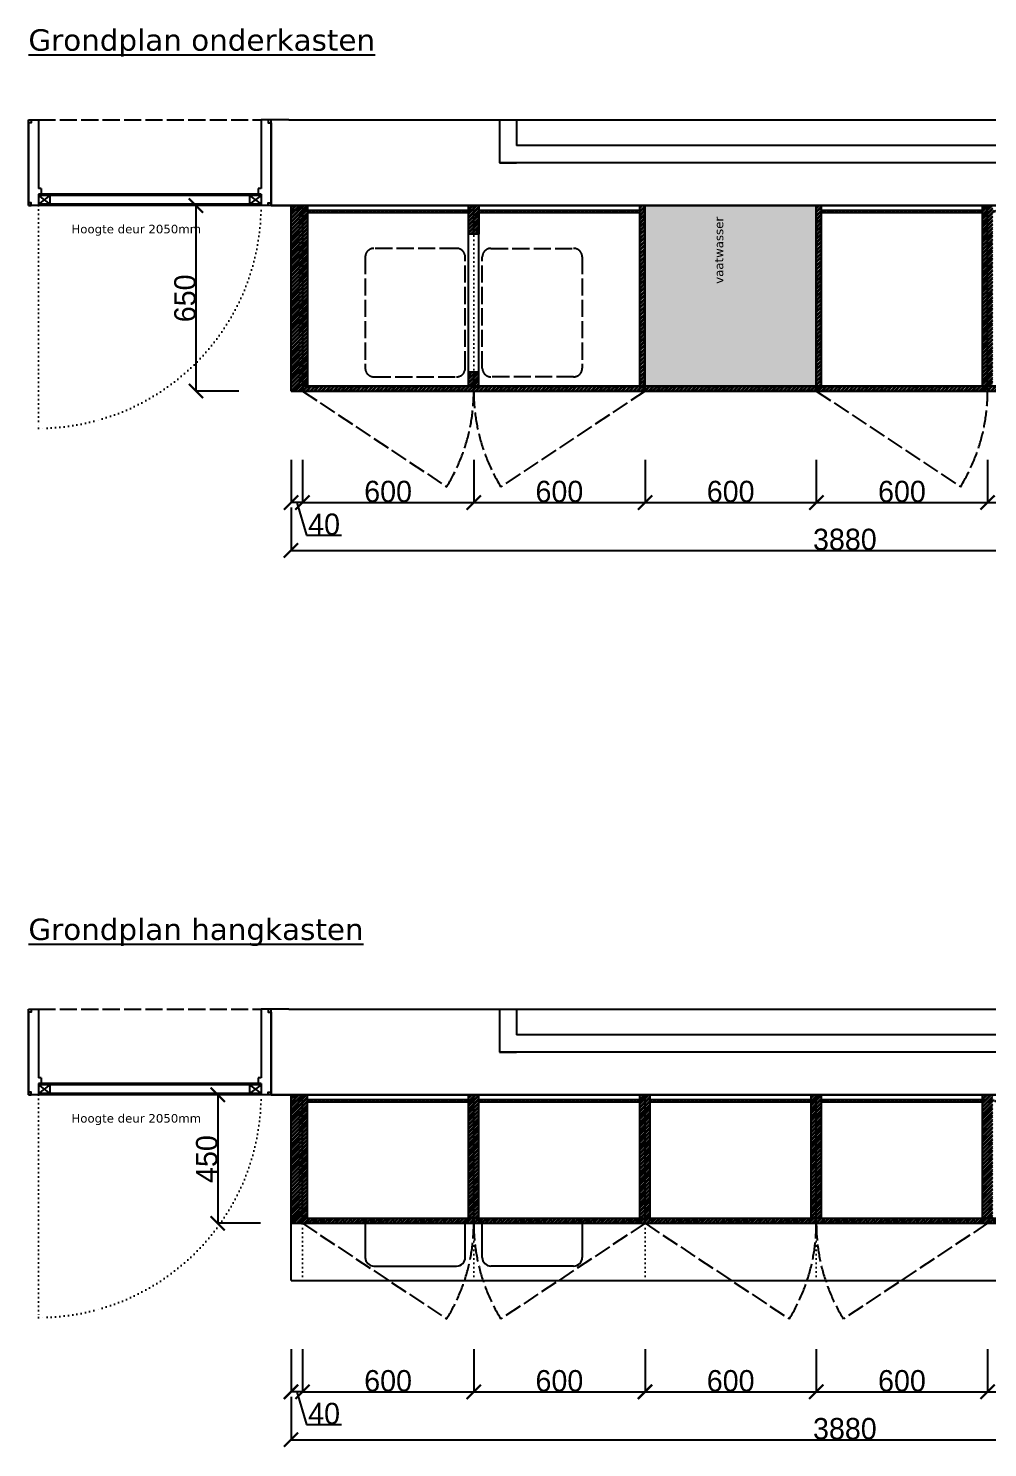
# Model space of a CAD drawing. Header units: millimetres. Extents: x -153917 to -31303, y -39726 to 31262.
# Drawn here: x -47172 to -43812, y -20307 to -15335 of the extents above; entities that cross this region are included whole.
import ezdxf

# ---------------------------------------------------------------- set-up
doc = ezdxf.new("R2010")
doc.units = ezdxf.units.MM
doc.header["$LTSCALE"] = 5
doc.linetypes.add('ACAD_ISO02W100', pattern=[15, 12, -3])
doc.linetypes.add('ACAD_ISO07W100', pattern=[3, 0, -3])
for name, color, linetype in [('Bemating', 1, 'Continuous'), ('Deuren', 8, 'Continuous'), ('invulling muren', 252, 'Continuous'), ('Meubel', 8, 'Continuous'), ('muren', 7, 'Continuous'), ('Tekst', 7, 'Continuous')]:
    doc.layers.add(name, color=color, linetype=linetype)
doc.styles.add('Geneva', font='')
doc.styles.get('Geneva').set_extended_font_data('Geneva')
doc.dimstyles.new('ISO-25', dxfattribs={"dimtxt": 100, "dimasz": 25, "dimexe": 1.25, "dimexo": 0.625, "dimtad": 1, "dimtxsty": 'Standard', "dimblk": 'ARCHTICK', "dimcen": 2.5, "dimse1": 1, "dimse2": 1, "dimadec": 0, "dimazin": 0, "dimtfac": 1, "dimtmove": 0, "dimatfit": 3, "dimfxl": 1, "dimarcsym": 0})

# ---------------------------------------------------------------- blocks, each defined once
blk = doc.blocks.new('_ArchTick')
at = {"color": 0, "linetype": 'ByBlock', "const_width": 0.15}
blk.add_lwpolyline([(-0.5, -0.5), (0.5, 0.5)], dxfattribs=at)
blk = doc.blocks.new('*D873')
at = {"layer": 'Bemating', "color": 0, "lineweight": -2, "transparency": 16777216}
for p, q in [((-46251.9, -17013.9), (-46251.9, -17165.2)), ((-42371.9, -17013.9), (-42371.9, -17165.2)), ((-46251.9, -17163.9), (-42371.9, -17163.9))]:
    blk.add_line(p, q, dxfattribs=at)
at = {"layer": 'Defpoints', "color": 0, "transparency": 16777216}
for p in [(-46251.9, -16605.6), (-42371.9, -16605.6), (-42371.9, -17163.9)]:
    blk.add_point(p, dxfattribs=at)
at = {"layer": 'Bemating', "color": 0, "lineweight": -2, "transparency": 16777216, "xscale": 50, "yscale": 50, "zscale": 50, "rotation": 180}
blk.add_blockref('_ArchTick', (-46251.9, -17163.9), dxfattribs=at)
at = {"layer": 'Bemating', "color": 0, "lineweight": -2, "transparency": 16777216, "xscale": 50, "yscale": 50, "zscale": 50}
blk.add_blockref('_ArchTick', (-42371.9, -17163.9), dxfattribs=at)
at = {"layer": 'Bemating', "color": 0, "transparency": 16777216, "insert": (-44311.9, -17125.8), "char_height": 75, "attachment_point": 5, "style": 'Geneva'}
blk.add_mtext('3880', dxfattribs=at)
blk = doc.blocks.new('*D874')
at = {"layer": 'Bemating', "color": 0, "lineweight": -2, "transparency": 16777216}
for p, q in [((-46211.9, -16846.1), (-46211.9, -16997.3)), ((-45611.9, -16846.1), (-45611.9, -16997.3)), ((-46211.9, -16996.1), (-45611.9, -16996.1))]:
    blk.add_line(p, q, dxfattribs=at)
at = {"layer": 'Defpoints', "color": 0, "transparency": 16777216}
for p in [(-46211.9, -16485.6), (-45611.9, -16485.6), (-45611.9, -16996.1)]:
    blk.add_point(p, dxfattribs=at)
at = {"layer": 'Bemating', "color": 0, "lineweight": -2, "transparency": 16777216, "xscale": 50, "yscale": 50, "zscale": 50, "rotation": 180}
blk.add_blockref('_ArchTick', (-46211.9, -16996.1), dxfattribs=at)
at = {"layer": 'Bemating', "color": 0, "lineweight": -2, "transparency": 16777216, "xscale": 50, "yscale": 50, "zscale": 50}
blk.add_blockref('_ArchTick', (-45611.9, -16996.1), dxfattribs=at)
at = {"layer": 'Bemating', "color": 0, "transparency": 16777216, "insert": (-45911.9, -16957.9), "char_height": 75, "attachment_point": 5, "style": 'Geneva'}
blk.add_mtext('600', dxfattribs=at)
blk = doc.blocks.new('*D875')
at = {"layer": 'Bemating', "color": 0, "lineweight": -2, "transparency": 16777216}
for p, q in [((-45611.9, -16846.1), (-45611.9, -16997.3)), ((-45011.9, -16846.1), (-45011.9, -16997.3)), ((-45611.9, -16996.1), (-45011.9, -16996.1))]:
    blk.add_line(p, q, dxfattribs=at)
at = {"layer": 'Defpoints', "color": 0, "transparency": 16777216}
for p in [(-45611.9, -16485.6), (-45011.9, -16485.6), (-45011.9, -16996.1)]:
    blk.add_point(p, dxfattribs=at)
at = {"layer": 'Bemating', "color": 0, "lineweight": -2, "transparency": 16777216, "xscale": 50, "yscale": 50, "zscale": 50, "rotation": 180}
blk.add_blockref('_ArchTick', (-45611.9, -16996.1), dxfattribs=at)
at = {"layer": 'Bemating', "color": 0, "lineweight": -2, "transparency": 16777216, "xscale": 50, "yscale": 50, "zscale": 50}
blk.add_blockref('_ArchTick', (-45011.9, -16996.1), dxfattribs=at)
at = {"layer": 'Bemating', "color": 0, "transparency": 16777216, "insert": (-45311.9, -16957.9), "char_height": 75, "attachment_point": 5, "style": 'Geneva'}
blk.add_mtext('600', dxfattribs=at)
blk = doc.blocks.new('*D876')
at = {"layer": 'Bemating', "color": 0, "lineweight": -2, "transparency": 16777216}
for p, q in [((-45011.9, -16846.1), (-45011.9, -16997.3)), ((-44411.9, -16846.1), (-44411.9, -16997.3)), ((-45011.9, -16996.1), (-44411.9, -16996.1))]:
    blk.add_line(p, q, dxfattribs=at)
at = {"layer": 'Defpoints', "color": 0, "transparency": 16777216}
for p in [(-45011.9, -16485.6), (-44411.9, -16485.6), (-44411.9, -16996.1)]:
    blk.add_point(p, dxfattribs=at)
at = {"layer": 'Bemating', "color": 0, "lineweight": -2, "transparency": 16777216, "xscale": 50, "yscale": 50, "zscale": 50, "rotation": 180}
blk.add_blockref('_ArchTick', (-45011.9, -16996.1), dxfattribs=at)
at = {"layer": 'Bemating', "color": 0, "lineweight": -2, "transparency": 16777216, "xscale": 50, "yscale": 50, "zscale": 50}
blk.add_blockref('_ArchTick', (-44411.9, -16996.1), dxfattribs=at)
at = {"layer": 'Bemating', "color": 0, "transparency": 16777216, "insert": (-44711.9, -16957.9), "char_height": 75, "attachment_point": 5, "style": 'Geneva'}
blk.add_mtext('600', dxfattribs=at)
blk = doc.blocks.new('*D868')
at = {"layer": 'Bemating', "color": 0, "lineweight": -2, "transparency": 16777216}
for p, q in [((-44411.9, -16846.1), (-44411.9, -16997.3)), ((-43811.9, -16846.1), (-43811.9, -16997.3)), ((-44411.9, -16996.1), (-43811.9, -16996.1))]:
    blk.add_line(p, q, dxfattribs=at)
at = {"layer": 'Defpoints', "color": 0, "transparency": 16777216}
for p in [(-44411.9, -16485.6), (-43811.9, -16485.6), (-43811.9, -16996.1)]:
    blk.add_point(p, dxfattribs=at)
at = {"layer": 'Bemating', "color": 0, "lineweight": -2, "transparency": 16777216, "xscale": 50, "yscale": 50, "zscale": 50, "rotation": 180}
blk.add_blockref('_ArchTick', (-44411.9, -16996.1), dxfattribs=at)
at = {"layer": 'Bemating', "color": 0, "lineweight": -2, "transparency": 16777216, "xscale": 50, "yscale": 50, "zscale": 50}
blk.add_blockref('_ArchTick', (-43811.9, -16996.1), dxfattribs=at)
at = {"layer": 'Bemating', "color": 0, "transparency": 16777216, "insert": (-44111.9, -16957.9), "char_height": 75, "attachment_point": 5, "style": 'Geneva'}
blk.add_mtext('600', dxfattribs=at)
blk = doc.blocks.new('*D869')
at = {"layer": 'Bemating', "color": 0, "lineweight": -2, "transparency": 16777216}
for p, q in [((-43811.9, -16846.1), (-43811.9, -16997.3)), ((-43011.9, -16846.1), (-43011.9, -16997.3)), ((-43811.9, -16996.1), (-43011.9, -16996.1))]:
    blk.add_line(p, q, dxfattribs=at)
at = {"layer": 'Defpoints', "color": 0, "transparency": 16777216}
for p in [(-43811.9, -16485.6), (-43011.9, -16485.6), (-43011.9, -16996.1)]:
    blk.add_point(p, dxfattribs=at)
at = {"layer": 'Bemating', "color": 0, "lineweight": -2, "transparency": 16777216, "xscale": 50, "yscale": 50, "zscale": 50, "rotation": 180}
blk.add_blockref('_ArchTick', (-43811.9, -16996.1), dxfattribs=at)
at = {"layer": 'Bemating', "color": 0, "lineweight": -2, "transparency": 16777216, "xscale": 50, "yscale": 50, "zscale": 50}
blk.add_blockref('_ArchTick', (-43011.9, -16996.1), dxfattribs=at)
at = {"layer": 'Bemating', "color": 0, "transparency": 16777216, "insert": (-43411.9, -16957.9), "char_height": 75, "attachment_point": 5, "style": 'Geneva'}
blk.add_mtext('800', dxfattribs=at)
blk = doc.blocks.new('*D872')
at = {"layer": 'Bemating', "color": 0, "lineweight": -2, "transparency": 16777216}
for p, q in [((-46251.9, -16846.1), (-46251.9, -16997.3)), ((-46211.9, -16846.1), (-46211.9, -16997.3)), ((-46211.9, -16996.1), (-46251.9, -16996.1)), ((-46231.9, -16996.1), (-46197.5, -17110.8)), ((-46197.5, -17110.8), (-46074.8, -17110.8))]:
    blk.add_line(p, q, dxfattribs=at)
at = {"layer": 'Defpoints', "color": 0, "transparency": 16777216}
for p in [(-46211.9, -16485.6), (-46251.9, -16605.6), (-46251.9, -16996.1)]:
    blk.add_point(p, dxfattribs=at)
at = {"layer": 'Bemating', "color": 0, "lineweight": -2, "transparency": 16777216, "xscale": 50, "yscale": 50, "zscale": 50, "rotation": 180}
blk.add_blockref('_ArchTick', (-46251.9, -16996.1), dxfattribs=at)
at = {"layer": 'Bemating', "color": 0, "lineweight": -2, "transparency": 16777216, "xscale": 50, "yscale": 50, "zscale": 50}
blk.add_blockref('_ArchTick', (-46211.9, -16996.1), dxfattribs=at)
at = {"layer": 'Bemating', "color": 0, "transparency": 16777216, "insert": (-46136.1, -17072.6), "char_height": 75, "attachment_point": 5, "style": 'Geneva'}
blk.add_mtext('40', dxfattribs=at)
blk = doc.blocks.new('*D877')
at = {"layer": 'Bemating', "color": 0, "lineweight": -2, "transparency": 16777216}
for p, q in [((-46251.9, -20129.7), (-46251.9, -20280.9)), ((-42371.9, -20129.7), (-42371.9, -20280.9)), ((-46251.9, -20279.7), (-42371.9, -20279.7))]:
    blk.add_line(p, q, dxfattribs=at)
at = {"layer": 'Defpoints', "color": 0, "transparency": 16777216}
for p in [(-46251.9, -19721.3), (-42371.9, -19721.3), (-42371.9, -20279.7)]:
    blk.add_point(p, dxfattribs=at)
at = {"layer": 'Bemating', "color": 0, "lineweight": -2, "transparency": 16777216, "xscale": 50, "yscale": 50, "zscale": 50, "rotation": 180}
blk.add_blockref('_ArchTick', (-46251.9, -20279.7), dxfattribs=at)
at = {"layer": 'Bemating', "color": 0, "lineweight": -2, "transparency": 16777216, "xscale": 50, "yscale": 50, "zscale": 50}
blk.add_blockref('_ArchTick', (-42371.9, -20279.7), dxfattribs=at)
at = {"layer": 'Bemating', "color": 0, "transparency": 16777216, "insert": (-44311.9, -20241.5), "char_height": 75, "attachment_point": 5, "style": 'Geneva'}
blk.add_mtext('3880', dxfattribs=at)
blk = doc.blocks.new('*D878')
at = {"layer": 'Bemating', "color": 0, "lineweight": -2, "transparency": 16777216}
for p, q in [((-46211.9, -19961.8), (-46211.9, -20113.1)), ((-45611.9, -19961.8), (-45611.9, -20113.1)), ((-46211.9, -20111.8), (-45611.9, -20111.8))]:
    blk.add_line(p, q, dxfattribs=at)
at = {"layer": 'Defpoints', "color": 0, "transparency": 16777216}
for p in [(-46211.9, -19601.3), (-45611.9, -19601.3), (-45611.9, -20111.8)]:
    blk.add_point(p, dxfattribs=at)
at = {"layer": 'Bemating', "color": 0, "lineweight": -2, "transparency": 16777216, "xscale": 50, "yscale": 50, "zscale": 50, "rotation": 180}
blk.add_blockref('_ArchTick', (-46211.9, -20111.8), dxfattribs=at)
at = {"layer": 'Bemating', "color": 0, "lineweight": -2, "transparency": 16777216, "xscale": 50, "yscale": 50, "zscale": 50}
blk.add_blockref('_ArchTick', (-45611.9, -20111.8), dxfattribs=at)
at = {"layer": 'Bemating', "color": 0, "transparency": 16777216, "insert": (-45911.9, -20073.7), "char_height": 75, "attachment_point": 5, "style": 'Geneva'}
blk.add_mtext('600', dxfattribs=at)
blk = doc.blocks.new('*D879')
at = {"layer": 'Bemating', "color": 0, "lineweight": -2, "transparency": 16777216}
for p, q in [((-45611.9, -19961.8), (-45611.9, -20113.1)), ((-45011.9, -19961.8), (-45011.9, -20113.1)), ((-45611.9, -20111.8), (-45011.9, -20111.8))]:
    blk.add_line(p, q, dxfattribs=at)
at = {"layer": 'Defpoints', "color": 0, "transparency": 16777216}
for p in [(-45611.9, -19601.3), (-45011.9, -19601.3), (-45011.9, -20111.8)]:
    blk.add_point(p, dxfattribs=at)
at = {"layer": 'Bemating', "color": 0, "lineweight": -2, "transparency": 16777216, "xscale": 50, "yscale": 50, "zscale": 50, "rotation": 180}
blk.add_blockref('_ArchTick', (-45611.9, -20111.8), dxfattribs=at)
at = {"layer": 'Bemating', "color": 0, "lineweight": -2, "transparency": 16777216, "xscale": 50, "yscale": 50, "zscale": 50}
blk.add_blockref('_ArchTick', (-45011.9, -20111.8), dxfattribs=at)
at = {"layer": 'Bemating', "color": 0, "transparency": 16777216, "insert": (-45311.9, -20073.7), "char_height": 75, "attachment_point": 5, "style": 'Geneva'}
blk.add_mtext('600', dxfattribs=at)
blk = doc.blocks.new('*D880')
at = {"layer": 'Bemating', "color": 0, "lineweight": -2, "transparency": 16777216}
for p, q in [((-45011.9, -19961.8), (-45011.9, -20113.1)), ((-44411.9, -19961.8), (-44411.9, -20113.1)), ((-45011.9, -20111.8), (-44411.9, -20111.8))]:
    blk.add_line(p, q, dxfattribs=at)
at = {"layer": 'Defpoints', "color": 0, "transparency": 16777216}
for p in [(-45011.9, -19601.3), (-44411.9, -19601.3), (-44411.9, -20111.8)]:
    blk.add_point(p, dxfattribs=at)
at = {"layer": 'Bemating', "color": 0, "lineweight": -2, "transparency": 16777216, "xscale": 50, "yscale": 50, "zscale": 50, "rotation": 180}
blk.add_blockref('_ArchTick', (-45011.9, -20111.8), dxfattribs=at)
at = {"layer": 'Bemating', "color": 0, "lineweight": -2, "transparency": 16777216, "xscale": 50, "yscale": 50, "zscale": 50}
blk.add_blockref('_ArchTick', (-44411.9, -20111.8), dxfattribs=at)
at = {"layer": 'Bemating', "color": 0, "transparency": 16777216, "insert": (-44711.9, -20073.7), "char_height": 75, "attachment_point": 5, "style": 'Geneva'}
blk.add_mtext('600', dxfattribs=at)
blk = doc.blocks.new('*D881')
at = {"layer": 'Bemating', "color": 0, "lineweight": -2, "transparency": 16777216}
for p, q in [((-44411.9, -19961.8), (-44411.9, -20113.1)), ((-43811.9, -19961.8), (-43811.9, -20113.1)), ((-44411.9, -20111.8), (-43811.9, -20111.8))]:
    blk.add_line(p, q, dxfattribs=at)
at = {"layer": 'Defpoints', "color": 0, "transparency": 16777216}
for p in [(-44411.9, -19601.3), (-43811.9, -19601.3), (-43811.9, -20111.8)]:
    blk.add_point(p, dxfattribs=at)
at = {"layer": 'Bemating', "color": 0, "lineweight": -2, "transparency": 16777216, "xscale": 50, "yscale": 50, "zscale": 50, "rotation": 180}
blk.add_blockref('_ArchTick', (-44411.9, -20111.8), dxfattribs=at)
at = {"layer": 'Bemating', "color": 0, "lineweight": -2, "transparency": 16777216, "xscale": 50, "yscale": 50, "zscale": 50}
blk.add_blockref('_ArchTick', (-43811.9, -20111.8), dxfattribs=at)
at = {"layer": 'Bemating', "color": 0, "transparency": 16777216, "insert": (-44111.9, -20073.7), "char_height": 75, "attachment_point": 5, "style": 'Geneva'}
blk.add_mtext('600', dxfattribs=at)
blk = doc.blocks.new('*D882')
at = {"layer": 'Bemating', "color": 0, "lineweight": -2, "transparency": 16777216}
for p, q in [((-43811.9, -19961.8), (-43811.9, -20113.1)), ((-43011.9, -19961.8), (-43011.9, -20113.1)), ((-43811.9, -20111.8), (-43011.9, -20111.8))]:
    blk.add_line(p, q, dxfattribs=at)
at = {"layer": 'Defpoints', "color": 0, "transparency": 16777216}
for p in [(-43811.9, -19601.3), (-43011.9, -19601.3), (-43011.9, -20111.8)]:
    blk.add_point(p, dxfattribs=at)
at = {"layer": 'Bemating', "color": 0, "lineweight": -2, "transparency": 16777216, "xscale": 50, "yscale": 50, "zscale": 50, "rotation": 180}
blk.add_blockref('_ArchTick', (-43811.9, -20111.8), dxfattribs=at)
at = {"layer": 'Bemating', "color": 0, "lineweight": -2, "transparency": 16777216, "xscale": 50, "yscale": 50, "zscale": 50}
blk.add_blockref('_ArchTick', (-43011.9, -20111.8), dxfattribs=at)
at = {"layer": 'Bemating', "color": 0, "transparency": 16777216, "insert": (-43411.9, -20073.7), "char_height": 75, "attachment_point": 5, "style": 'Geneva'}
blk.add_mtext('800', dxfattribs=at)
blk = doc.blocks.new('*D885')
at = {"layer": 'Bemating', "color": 0, "lineweight": -2, "transparency": 16777216}
for p, q in [((-46251.9, -19961.8), (-46251.9, -20113.1)), ((-46211.9, -19961.8), (-46211.9, -20113.1)), ((-46211.9, -20111.8), (-46251.9, -20111.8)), ((-46231.9, -20111.8), (-46197.5, -20226.5)), ((-46197.5, -20226.5), (-46074.8, -20226.5))]:
    blk.add_line(p, q, dxfattribs=at)
at = {"layer": 'Defpoints', "color": 0, "transparency": 16777216}
for p in [(-46211.9, -19601.3), (-46251.9, -19721.3), (-46251.9, -20111.8)]:
    blk.add_point(p, dxfattribs=at)
at = {"layer": 'Bemating', "color": 0, "lineweight": -2, "transparency": 16777216, "xscale": 50, "yscale": 50, "zscale": 50, "rotation": 180}
blk.add_blockref('_ArchTick', (-46251.9, -20111.8), dxfattribs=at)
at = {"layer": 'Bemating', "color": 0, "lineweight": -2, "transparency": 16777216, "xscale": 50, "yscale": 50, "zscale": 50}
blk.add_blockref('_ArchTick', (-46211.9, -20111.8), dxfattribs=at)
at = {"layer": 'Bemating', "color": 0, "transparency": 16777216, "insert": (-46136.1, -20188.4), "char_height": 75, "attachment_point": 5, "style": 'Geneva'}
blk.add_mtext('40', dxfattribs=at)
blk = doc.blocks.new('*D886')
at = {"layer": 'Bemating', "color": 0, "lineweight": -2, "transparency": 16777216}
for p, q in [((-46434.9, -15955.6), (-46586.1, -15955.6)), ((-46584.9, -15955.6), (-46584.9, -16605.6)), ((-46434.9, -16605.6), (-46586.1, -16605.6))]:
    blk.add_line(p, q, dxfattribs=at)
at = {"layer": 'Defpoints', "color": 0, "transparency": 16777216}
for p in [(-46259.9, -15955.6), (-46584.9, -16605.6), (-46251.9, -16605.6)]:
    blk.add_point(p, dxfattribs=at)
at = {"layer": 'Bemating', "color": 0, "lineweight": -2, "transparency": 16777216, "xscale": 50, "yscale": 50, "zscale": 50}
for p, rotation in [((-46584.9, -15955.6), 90), ((-46584.9, -16605.6), 270)]:
    blk.add_blockref('_ArchTick', p, dxfattribs=dict(at, rotation=rotation))
at = {"layer": 'Bemating', "color": 0, "transparency": 16777216, "insert": (-46623, -16280.6), "char_height": 75, "attachment_point": 5, "rotation": 90, "style": 'Geneva'}
blk.add_mtext('650', dxfattribs=at)
blk = doc.blocks.new('*D887')
at = {"layer": 'Bemating', "color": 0, "lineweight": -2, "transparency": 16777216}
for p, q in [((-46358.7, -19071.3), (-46509.9, -19071.3)), ((-46508.7, -19071.3), (-46508.7, -19521.3)), ((-46358.7, -19521.3), (-46509.9, -19521.3))]:
    blk.add_line(p, q, dxfattribs=at)
at = {"layer": 'Defpoints', "color": 0, "transparency": 16777216}
for p in [(-46251.9, -19071.3), (-46508.7, -19521.3), (-46251.9, -19521.3)]:
    blk.add_point(p, dxfattribs=at)
at = {"layer": 'Bemating', "color": 0, "lineweight": -2, "transparency": 16777216, "xscale": 50, "yscale": 50, "zscale": 50}
for p, rotation in [((-46508.7, -19071.3), 90), ((-46508.7, -19521.3), 270)]:
    blk.add_blockref('_ArchTick', p, dxfattribs=dict(at, rotation=rotation))
at = {"layer": 'Bemating', "color": 0, "transparency": 16777216, "insert": (-46546.8, -19296.3), "char_height": 75, "attachment_point": 5, "rotation": 90, "style": 'Geneva'}
blk.add_mtext('450', dxfattribs=at)

msp = doc.modelspace()

# ---------------------------------------------------------------- hatches: boundary and pattern name
at = {"layer": 'invulling muren', "transparency": 33554687}
h = msp.add_hatch(dxfattribs=at)
h.set_pattern_fill('ANSI32', color=256)
h.paths.add_polyline_path([(-46211.885, -15955.61), (-46251.885, -15955.61), (-46251.885, -16605.61), (-46211.885, -16605.61)])
h.paths.add_polyline_path([(-46193.885, -15955.61), (-46211.885, -15955.61), (-46211.885, -16587.61), (-46193.885, -16587.61)])
h.paths.add_polyline_path([(-45611.885, -16587.61), (-46211.885, -16587.61), (-46211.885, -16605.61), (-45611.885, -16605.61)])
h.paths.add_polyline_path([(-45029.885, -16587.61), (-45611.885, -16587.61), (-45611.885, -16605.61), (-45029.885, -16605.61)])
h.paths.add_polyline_path([(-45593.885, -16537.61), (-45611.885, -16537.61), (-45611.885, -16587.61), (-45593.885, -16587.61)])
h.paths.add_polyline_path([(-45611.885, -16537.61), (-45629.885, -16537.61), (-45629.885, -16587.61), (-45611.885, -16587.61)])
h.paths.add_polyline_path([(-45611.885, -15955.61), (-45629.885, -15955.61), (-45629.885, -16055.61), (-45611.885, -16055.61)])
h.paths.add_polyline_path([(-45593.885, -15955.61), (-45611.885, -15955.61), (-45611.885, -16055.61), (-45593.885, -16055.61)])
h.paths.add_polyline_path([(-45629.885, -15971.61), (-46193.885, -15971.61), (-46193.885, -15979.61), (-45629.885, -15979.61)])
h.paths.add_polyline_path([(-45029.885, -15971.61), (-45593.885, -15971.61), (-45593.885, -15979.61), (-45029.885, -15979.61)])
h.paths.add_polyline_path([(-45011.885, -15955.61), (-45029.885, -15955.61), (-45029.885, -16587.61), (-45011.885, -16587.61)])
h.paths.add_polyline_path([(-45011.885, -16587.61), (-45029.885, -16587.61), (-45029.885, -16605.61), (-45011.885, -16605.61)])
h.paths.add_polyline_path([(-44411.885, -16587.61), (-45011.885, -16587.61), (-45011.885, -16605.61), (-44411.885, -16605.61)])
h.paths.add_polyline_path([(-44393.885, -15955.61), (-44411.885, -15955.61), (-44411.885, -16587.61), (-44393.885, -16587.61)])
h.paths.add_polyline_path([(-43811.885, -16587.61), (-44411.885, -16587.61), (-44411.885, -16605.61), (-43811.885, -16605.61)])
h.paths.add_polyline_path([(-43829.885, -15971.61), (-44393.885, -15971.61), (-44393.885, -15979.61), (-43829.885, -15979.61)])
h.paths.add_polyline_path([(-43811.885, -15955.61), (-43829.885, -15955.61), (-43829.885, -16587.61), (-43811.885, -16587.61), (-43811.885, -16005.61)])
h.paths.add_polyline_path([(-43793.885, -15979.61), (-43793.885, -15955.61), (-43811.885, -15955.61), (-43811.885, -16005.61), (-43811.885, -16587.61), (-43793.885, -16587.61)])
h.paths.add_polyline_path([(-43011.885, -16587.61), (-43811.885, -16587.61), (-43811.885, -16605.61), (-43011.885, -16605.61)])
h.paths.add_polyline_path([(-43011.885, -16005.61), (-43011.885, -15955.61), (-43029.885, -15955.61), (-43029.885, -16587.61), (-43011.885, -16587.61)])
h.paths.add_polyline_path([(-42993.885, -15955.61), (-43011.885, -15955.61), (-43011.885, -16587.61), (-42993.885, -16587.61)])
h.paths.add_polyline_path([(-43029.885, -15971.61), (-43793.885, -15971.61), (-43793.885, -15979.61), (-43029.885, -15979.61)])
h.paths.add_polyline_path([(-42429.885, -15971.61), (-42993.885, -15971.61), (-42993.885, -15979.61), (-42429.885, -15979.61)])
h.paths.add_polyline_path([(-42411.885, -16587.61), (-43011.885, -16587.61), (-43011.885, -16605.61), (-42411.885, -16605.61)])
h.paths.add_polyline_path([(-42411.885, -16427.61), (-42411.885, -15955.61), (-42429.885, -15955.61), (-42429.885, -16587.61), (-42411.885, -16587.61)])
h.paths.add_polyline_path([(-42393.885, -16427.61), (-42411.885, -16427.61), (-42411.885, -16587.61), (-42393.885, -16587.61)])
h.paths.add_polyline_path([(-42371.885, -16587.61), (-42411.885, -16587.61), (-42411.885, -16605.61), (-42371.885, -16605.61)])
h = msp.add_hatch(dxfattribs=at)
h.set_pattern_fill('ANSI32', color=256)
h.paths.add_polyline_path([(-46211.885, -19071.349), (-46251.885, -19071.349), (-46251.885, -19521.349), (-46211.885, -19521.349)])
h.paths.add_polyline_path([(-46193.885, -19071.349), (-46211.885, -19071.349), (-46211.885, -19503.349), (-46193.885, -19503.349)])
h.paths.add_polyline_path([(-45611.885, -19503.349), (-46211.885, -19503.349), (-46211.885, -19521.349), (-45611.885, -19521.349)])
h.paths.add_polyline_path([(-45011.885, -19503.349), (-45611.885, -19503.349), (-45611.885, -19521.349), (-45011.885, -19521.349)])
h.paths.add_polyline_path([(-45611.885, -19071.349), (-45629.885, -19071.349), (-45629.885, -19503.349), (-45611.885, -19503.349)])
h.paths.add_polyline_path([(-45593.885, -19071.349), (-45611.885, -19071.349), (-45611.885, -19503.349), (-45593.885, -19503.349)])
h.paths.add_polyline_path([(-45629.885, -19087.349), (-46193.885, -19087.349), (-46193.885, -19095.349), (-45629.885, -19095.349)])
h.paths.add_polyline_path([(-45029.885, -19087.349), (-45593.885, -19087.349), (-45593.885, -19095.349), (-45029.885, -19095.349)])
h.paths.add_polyline_path([(-45011.885, -19071.349), (-45029.885, -19071.349), (-45029.885, -19503.349), (-45011.885, -19503.349)])
h.paths.add_polyline_path([(-44993.885, -19071.349), (-45011.885, -19071.349), (-45011.885, -19503.349), (-44993.885, -19503.349)])
h.paths.add_polyline_path([(-44411.885, -19503.349), (-45011.885, -19503.349), (-45011.885, -19521.349), (-44411.885, -19521.349)])
h.paths.add_polyline_path([(-44429.885, -19087.349), (-44993.885, -19087.349), (-44993.885, -19095.349), (-44429.885, -19095.349)])
h.paths.add_polyline_path([(-44411.885, -19071.349), (-44429.885, -19071.349), (-44429.885, -19503.349), (-44411.885, -19503.349)])
h.paths.add_polyline_path([(-44393.885, -19071.349), (-44411.885, -19071.349), (-44411.885, -19503.349), (-44393.885, -19503.349)])
h.paths.add_polyline_path([(-43829.885, -19087.349), (-44393.885, -19087.349), (-44393.885, -19095.349), (-43829.885, -19095.349)])
h.paths.add_polyline_path([(-43811.885, -19503.349), (-44411.885, -19503.349), (-44411.885, -19521.349), (-43811.885, -19521.349)])
h.paths.add_polyline_path([(-43811.885, -19071.349), (-43829.885, -19071.349), (-43829.885, -19503.349), (-43811.885, -19503.349)])
h.paths.add_polyline_path([(-43793.885, -19095.349), (-43793.885, -19071.349), (-43811.885, -19071.349), (-43811.885, -19503.349), (-43793.885, -19503.349)])
h.paths.add_polyline_path([(-43411.885, -19503.349), (-43793.885, -19503.349), (-43811.885, -19503.349), (-43811.885, -19521.349), (-43411.885, -19521.349)])
h.paths.add_polyline_path([(-43029.885, -19087.349), (-43793.885, -19087.349), (-43793.885, -19095.349), (-43029.885, -19095.349)])
h.paths.add_polyline_path([(-43011.885, -19503.349), (-43411.885, -19503.349), (-43411.885, -19521.349), (-43011.885, -19521.349)])
h.paths.add_polyline_path([(-43011.885, -19071.349), (-43029.885, -19071.349), (-43029.885, -19503.349), (-43011.885, -19503.349)])
h.paths.add_polyline_path([(-42993.885, -19071.349), (-43011.885, -19071.349), (-43011.885, -19503.349), (-42993.885, -19503.349)])
h.paths.add_polyline_path([(-42411.885, -19503.349), (-43011.885, -19503.349), (-43011.885, -19521.349), (-42411.885, -19521.349)])
h.paths.add_polyline_path([(-42411.885, -19071.349), (-42429.885, -19071.349), (-42429.885, -19503.349), (-42411.885, -19503.349)])
h.paths.add_polyline_path([(-42393.885, -19343.349), (-42411.885, -19343.349), (-42411.885, -19503.349), (-42393.885, -19503.349)])
h.paths.add_polyline_path([(-42371.885, -19503.349), (-42411.885, -19503.349), (-42411.885, -19521.349), (-42371.885, -19521.349)])
h.paths.add_polyline_path([(-42429.885, -19087.349), (-42993.885, -19087.349), (-42993.885, -19095.349), (-42429.885, -19095.349)])
at = {"layer": 'Meubel', "transparency": 33554480}
h = msp.add_hatch(color=11, dxfattribs=at)
h.dxf.hatch_style = 1
h.paths.add_polyline_path([(-44411.885, -15955.61), (-45011.885, -15955.61), (-45011.885, -16587.61), (-44411.885, -16587.61)])
h.paths.add_polyline_path([(-44411.885, -16587.61), (-45011.885, -16587.61), (-45011.885, -16605.61), (-44411.885, -16605.61)])

# ---------------------------------------------------------------- linework, layer by layer
at = {"layer": 'Deuren'}
for p, q in [((-47171.885, -15655.61), (-47136.885, -15655.61)), ((-47136.885, -15655.61), (-47136.885, -15895.61)), ((-46356.885, -15655.61), (-46356.885, -15895.61)), ((-46321.885, -15655.61), (-46356.885, -15655.61)), ((-47171.885, -15665.61), (-47171.885, -15955.61)), ((-46321.885, -15665.61), (-46321.885, -15955.61)), ((-47126.885, -15895.61), (-47136.885, -15895.61)), ((-47126.885, -15895.61), (-47126.885, -15915.61)), ((-46366.885, -15895.61), (-46366.885, -15915.61)), ((-46356.885, -15895.61), (-46366.885, -15895.61)), ((-47136.885, -15955.61), (-47171.885, -15955.61)), ((-46356.885, -15915.61), (-47136.885, -15915.61)), ((-47136.885, -15915.61), (-47136.885, -15955.61)), ((-46356.885, -15920.61), (-47136.885, -15920.61)), ((-47096.885, -15920.61), (-47136.885, -15950.61)), ((-47136.885, -15920.61), (-47096.885, -15950.61)), ((-46356.885, -15950.61), (-47136.885, -15950.61)), ((-46356.885, -15955.61), (-47136.885, -15955.61)), ((-47096.885, -15920.61), (-47096.885, -15950.61)), ((-46396.885, -15920.61), (-46396.885, -15950.61)), ((-46356.885, -15920.61), (-46396.885, -15950.61)), ((-46396.885, -15920.61), (-46356.885, -15950.61)), ((-46356.885, -15915.61), (-46356.885, -15955.61)), ((-46321.885, -15955.61), (-46356.885, -15955.61)), ((-47171.885, -18771.349), (-47136.885, -18771.349)), ((-47171.885, -18781.349), (-47171.885, -19071.349)), ((-47136.885, -18771.349), (-47136.885, -19011.349)), ((-46356.885, -18771.349), (-46356.885, -19011.349)), ((-46321.885, -18771.349), (-46356.885, -18771.349)), ((-46321.885, -18781.349), (-46321.885, -19071.349)), ((-47126.885, -19011.349), (-47136.885, -19011.349)), ((-46356.885, -19031.349), (-47136.885, -19031.349)), ((-47136.885, -19031.349), (-47136.885, -19071.349)), ((-46356.885, -19036.349), (-47136.885, -19036.349)), ((-47096.885, -19036.349), (-47136.885, -19066.349)), ((-47136.885, -19036.349), (-47096.885, -19066.349)), ((-47126.885, -19011.349), (-47126.885, -19031.349)), ((-47096.885, -19036.349), (-47096.885, -19066.349)), ((-46396.885, -19036.349), (-46396.885, -19066.349)), ((-46356.885, -19036.349), (-46396.885, -19066.349)), ((-46396.885, -19036.349), (-46356.885, -19066.349)), ((-46366.885, -19011.349), (-46366.885, -19031.349)), ((-46356.885, -19011.349), (-46366.885, -19011.349)), ((-46356.885, -19031.349), (-46356.885, -19071.349)), ((-47136.885, -19071.349), (-47171.885, -19071.349)), ((-46356.885, -19066.349), (-47136.885, -19066.349)), ((-46356.885, -19071.349), (-47136.885, -19071.349)), ((-46321.885, -19071.349), (-46356.885, -19071.349))]:
    msp.add_line(p, q, dxfattribs=at)
at = {"layer": 'Deuren', "linetype": 'ACAD_ISO02W100'}
for p, q in [((-47136.885, -15655.61), (-46356.885, -15655.61)), ((-47136.885, -18771.349), (-46356.885, -18771.349))]:
    msp.add_line(p, q, dxfattribs=at)
at = {"layer": 'Deuren', "linetype": 'ACAD_ISO07W100'}
for p, q in [((-47136.885, -15955.61), (-47136.885, -16735.61)), ((-47136.885, -19071.349), (-47136.885, -19851.349))]:
    msp.add_line(p, q, dxfattribs=at)
at = {"layer": 'Deuren'}
for points in [[(-47171.885, -15655.61), (-47161.885, -15655.61), (-47161.885, -15665.61), (-47171.885, -15665.61)], [(-46321.885, -15655.61), (-46331.885, -15655.61), (-46331.885, -15665.61), (-46321.885, -15665.61)], [(-47171.885, -15955.61), (-47161.885, -15955.61), (-47161.885, -15945.61), (-47171.885, -15945.61)], [(-46321.885, -15955.61), (-46331.885, -15955.61), (-46331.885, -15945.61), (-46321.885, -15945.61)], [(-47171.885, -18771.349), (-47161.885, -18771.349), (-47161.885, -18781.349), (-47171.885, -18781.349)], [(-46321.885, -18771.349), (-46331.885, -18771.349), (-46331.885, -18781.349), (-46321.885, -18781.349)], [(-47171.885, -19071.349), (-47161.885, -19071.349), (-47161.885, -19061.349), (-47171.885, -19061.349)], [(-46321.885, -19071.349), (-46331.885, -19071.349), (-46331.885, -19061.349), (-46321.885, -19061.349)]]:
    msp.add_lwpolyline(points, close=True, dxfattribs=at)
at = {"layer": 'Deuren', "linetype": 'ACAD_ISO07W100'}
for centre in [(-47136.885, -15955.61), (-47136.885, -19071.349)]:
    msp.add_arc(centre, 780, 270, 0, dxfattribs=at)
at = {"layer": 'Meubel'}
for p, q in [((-46321.885, -15955.61), (-46171.885, -15955.61)), ((-46251.885, -16605.61), (-46251.885, -15955.61)), ((-46251.885, -16605.61), (-46251.885, -15955.61)), ((-46211.885, -15955.61), (-46211.885, -16605.61)), ((-46193.885, -15955.61), (-46193.885, -16587.61)), ((-45629.885, -16587.61), (-45629.885, -15955.61)), ((-45611.885, -16055.61), (-45611.885, -15955.61)), ((-45593.885, -16587.61), (-45593.885, -15955.61)), ((-45593.885, -15955.61), (-45593.885, -16055.61)), ((-45029.885, -16587.61), (-45029.885, -15955.61)), ((-45011.885, -16605.61), (-45011.885, -15955.61)), ((-44411.885, -16605.61), (-44411.885, -15955.61)), ((-44393.885, -16587.61), (-44393.885, -15955.61)), ((-43829.885, -16587.61), (-43829.885, -15955.61)), ((-43811.885, -16605.61), (-43811.885, -15955.61)), ((-46193.885, -15971.61), (-45629.885, -15971.61)), ((-46193.885, -15979.61), (-45629.885, -15979.61)), ((-45593.885, -15971.61), (-45029.885, -15971.61)), ((-45593.885, -15979.61), (-45029.885, -15979.61)), ((-44393.885, -15971.61), (-43829.885, -15971.61)), ((-44393.885, -15979.61), (-43829.885, -15979.61)), ((-43811.885, -16605.61), (-43811.885, -16005.61)), ((-45593.885, -16055.61), (-45629.885, -16055.61)), ((-45629.885, -16587.61), (-45629.885, -16537.61)), ((-45629.885, -16537.61), (-45593.885, -16537.61)), ((-45611.885, -16605.61), (-45611.885, -16537.61)), ((-46251.885, -16605.61), (-42371.885, -16605.61)), ((-46211.885, -16587.61), (-42371.885, -16587.61)), ((-46321.885, -19071.349), (-46171.885, -19071.349)), ((-46251.885, -19721.349), (-46251.885, -19071.349)), ((-46251.885, -19721.349), (-46251.885, -19071.349)), ((-46211.885, -19521.349), (-46211.885, -19071.349)), ((-46193.885, -19503.349), (-46193.885, -19071.349)), ((-46193.885, -19087.349), (-45629.885, -19087.349)), ((-45629.885, -19503.349), (-45629.885, -19071.349)), ((-45611.885, -19521.349), (-45611.885, -19071.349)), ((-45593.885, -19503.349), (-45593.885, -19071.349)), ((-45593.885, -19087.349), (-45029.885, -19087.349)), ((-45029.885, -19503.349), (-45029.885, -19071.349)), ((-45011.885, -19521.349), (-45011.885, -19071.349)), ((-44993.885, -19503.349), (-44993.885, -19071.349)), ((-44993.885, -19087.349), (-44429.885, -19087.349)), ((-44429.885, -19503.349), (-44429.885, -19071.349)), ((-44411.885, -19521.349), (-44411.885, -19071.349)), ((-44393.885, -19503.349), (-44393.885, -19071.349)), ((-44393.885, -19087.349), (-43829.885, -19087.349)), ((-43829.885, -19503.349), (-43829.885, -19071.349)), ((-46193.885, -19095.349), (-45629.885, -19095.349)), ((-45593.885, -19095.349), (-45029.885, -19095.349)), ((-44993.885, -19095.349), (-44429.885, -19095.349)), ((-44393.885, -19095.349), (-43829.885, -19095.349)), ((-46251.885, -19521.349), (-42371.885, -19521.349)), ((-46211.885, -19503.349), (-42371.885, -19503.349)), ((-46251.885, -19721.349), (-42371.885, -19721.349))]:
    msp.add_line(p, q, dxfattribs=at)
at = {"layer": 'Meubel', "linetype": 'ACAD_ISO07W100'}
for p, q in [((-46211.885, -16605.61), (-46211.885, -15955.61)), ((-45611.885, -16605.61), (-45611.885, -15955.61)), ((-45029.885, -16605.61), (-45029.885, -15955.61)), ((-44411.885, -16605.61), (-44411.885, -15955.61)), ((-46211.885, -19721.349), (-46211.885, -19521.349)), ((-45611.885, -19721.349), (-45611.885, -19521.349)), ((-45011.885, -19721.349), (-45011.885, -19521.349)), ((-44411.885, -19721.349), (-44411.885, -19521.349))]:
    msp.add_line(p, q, dxfattribs=at)
at = {"layer": 'Meubel', "linetype": 'ACAD_ISO02W100'}
for p, q in [((-45671.885, -16105.61), (-45961.885, -16105.61)), ((-45551.885, -16105.61), (-45261.885, -16105.61)), ((-45991.885, -16135.61), (-45991.885, -16525.61)), ((-45641.885, -16525.61), (-45641.885, -16135.61)), ((-45581.885, -16525.61), (-45581.885, -16135.61)), ((-45581.885, -16525.61), (-45581.885, -16135.61)), ((-45231.885, -16135.61), (-45231.885, -16525.61)), ((-45961.885, -16555.61), (-45671.885, -16555.61)), ((-45261.885, -16555.61), (-45551.885, -16555.61))]:
    msp.add_line(p, q, dxfattribs=at)
at = {"layer": 'Meubel', "color": 2, "linetype": 'ACAD_ISO02W100'}
for p, q in [((-46211.885, -16605.61), (-45706.686, -16940.809)), ((-45011.885, -16605.61), (-45517.084, -16940.809)), ((-44411.885, -16605.61), (-43906.686, -16940.809)), ((-46211.885, -19521.349), (-45706.686, -19856.548)), ((-45011.885, -19521.349), (-45517.084, -19856.548)), ((-45011.885, -19521.349), (-44506.686, -19856.548)), ((-43811.885, -19521.349), (-44317.084, -19856.548))]:
    msp.add_line(p, q, dxfattribs=at)
at = {"layer": 'Meubel', "ltscale": 150}
for p, q in [((-45991.885, -19521.349), (-45991.885, -19641.349)), ((-45641.885, -19641.349), (-45641.885, -19521.349)), ((-45581.885, -19641.349), (-45581.885, -19521.349)), ((-45581.885, -19641.349), (-45581.885, -19521.349)), ((-45231.885, -19521.349), (-45231.885, -19641.349)), ((-45961.885, -19671.349), (-45671.885, -19671.349)), ((-45261.885, -19671.349), (-45551.885, -19671.349))]:
    msp.add_line(p, q, dxfattribs=at)
at = {"layer": 'Meubel', "linetype": 'ACAD_ISO02W100'}
for centre, start, end in [((-45961.885, -16135.61), 90, 180), ((-45671.885, -16135.61), 0, 90), ((-45551.885, -16135.61), 90, 180), ((-45261.885, -16135.61), 0, 90), ((-45961.885, -16525.61), 180, 270), ((-45671.885, -16525.61), 270, 0), ((-45551.885, -16525.61), 180, 270), ((-45261.885, -16525.61), 270, 0)]:
    msp.add_arc(centre, 30, start, end, dxfattribs=at)
at = {"layer": 'Meubel', "color": 2, "linetype": 'ACAD_ISO02W100'}
for centre, start, end in [((-46251.885, -16605.61), 328.415992, 0), ((-44971.885, -16605.61), 180, 211.584008), ((-44451.885, -16605.61), 328.415992, 0), ((-46251.885, -19521.349), 328.415992, 0), ((-44971.885, -19521.349), 180, 211.584008), ((-45051.885, -19521.349), 328.415992, 0), ((-43771.885, -19521.349), 180, 211.584008)]:
    msp.add_arc(centre, 640, start, end, dxfattribs=at)
at = {"layer": 'Meubel', "ltscale": 150}
for centre, start, end in [((-45961.885, -19641.349), 180, 270), ((-45671.885, -19641.349), 270, 0), ((-45551.885, -19641.349), 180, 270), ((-45261.885, -19641.349), 270, 0)]:
    msp.add_arc(centre, 30, start, end, dxfattribs=at)
at = {"layer": 'muren'}
for p, q in [((-47171.885, -15955.61), (-47171.885, -15655.61)), ((-46259.885, -15655.61), (-46321.885, -15655.61)), ((-46321.885, -15955.61), (-46321.885, -15655.61)), ((-46259.885, -15655.61), (-45371.885, -15655.61)), ((-45521.885, -15655.61), (-45521.885, -15745.61)), ((-45461.885, -15655.61), (-45461.885, -15745.61)), ((-45371.885, -15655.61), (-42071.885, -15655.61)), ((-47171.885, -15665.61), (-47171.885, -15955.61)), ((-47171.885, -15955.61), (-47171.885, -15665.61)), ((-47171.885, -15955.61), (-47171.885, -15665.61)), ((-47171.885, -15665.61), (-47171.885, -15955.61)), ((-47171.885, -15665.61), (-47171.885, -15955.61)), ((-46321.885, -15665.61), (-46321.885, -15955.61)), ((-46321.885, -15955.61), (-46321.885, -15665.61)), ((-46321.885, -15955.61), (-46321.885, -15665.61)), ((-46321.885, -15665.61), (-46321.885, -15955.61)), ((-46321.885, -15665.61), (-46321.885, -15955.61)), ((-45521.885, -15745.61), (-45521.885, -15805.61)), ((-42161.885, -15745.61), (-45461.885, -15745.61)), ((-42221.885, -15805.61), (-45521.885, -15805.61)), ((-45521.885, -15805.61), (-45461.885, -15805.61)), ((-46321.885, -15955.61), (-46259.885, -15955.61)), ((-42371.885, -15955.61), (-46321.885, -15955.61)), ((-46259.885, -15955.61), (-42371.885, -15955.61)), ((-47171.885, -19071.349), (-47171.885, -18771.349)), ((-47171.885, -18781.349), (-47171.885, -19071.349)), ((-47171.885, -19071.349), (-47171.885, -18781.349)), ((-47171.885, -19071.349), (-47171.885, -18781.349)), ((-47171.885, -18781.349), (-47171.885, -19071.349)), ((-47171.885, -18781.349), (-47171.885, -19071.349)), ((-46259.885, -18771.349), (-46321.885, -18771.349)), ((-46321.885, -19071.349), (-46321.885, -18771.349)), ((-46321.885, -18781.349), (-46321.885, -19071.349)), ((-46321.885, -19071.349), (-46321.885, -18781.349)), ((-46321.885, -19071.349), (-46321.885, -18781.349)), ((-46321.885, -18781.349), (-46321.885, -19071.349)), ((-46321.885, -18781.349), (-46321.885, -19071.349)), ((-46259.885, -18771.349), (-45371.885, -18771.349)), ((-45521.885, -18771.349), (-45521.885, -18861.349)), ((-45461.885, -18771.349), (-45461.885, -18861.349)), ((-45371.885, -18771.349), (-42071.885, -18771.349)), ((-45521.885, -18861.349), (-45521.885, -18921.349)), ((-42161.885, -18861.349), (-45461.885, -18861.349)), ((-42221.885, -18921.349), (-45521.885, -18921.349)), ((-45521.885, -18921.349), (-45461.885, -18921.349)), ((-46321.885, -19071.349), (-46259.885, -19071.349)), ((-42371.885, -19071.349), (-46321.885, -19071.349)), ((-46259.885, -19071.349), (-42371.885, -19071.349))]:
    msp.add_line(p, q, dxfattribs=at)

# ---------------------------------------------------------------- texts
at = {"layer": 'Tekst', "char_height": 75, "width": 2800, "attachment_point": 1}
for s, insert in [('{\\fVerdana|b0|i0|c0|p34;\\LGrondplan onderkasten}', (-47171.885, -15337.959)), ('{\\fVerdana|b0|i0|c0|p34;\\LGrondplan hangkasten}', (-47171.885, -18453.698))]:
    msp.add_mtext(s, dxfattribs=dict(at, insert=insert))
at = {"layer": 'Tekst', "color": 5, "insert": (-44767.879, -16229.815), "char_height": 30, "attachment_point": 1, "rotation": 90}
msp.add_mtext_dynamic_manual_height_columns('{\\fVerdana|b0|i0|c0|p34;vaatwasser}', width=513.71165, gutter_width=12.5, heights=[0], dxfattribs=at)
at = {"layer": 'Tekst', "char_height": 30, "attachment_point": 7}
for insert in [(-47021.074, -16061.396), (-47021.074, -19177.135)]:
    msp.add_mtext_dynamic_manual_height_columns('{\\fVerdana|b0|i0|c0|p34;Hoogte deur 2050mm}', width=513.71165, gutter_width=12.5, heights=[0], dxfattribs=dict(at, insert=insert))

# ---------------------------------------------------------------- dimensions: what is measured, and where the dimension line sits
at = {"layer": 'Bemating'}
for base, p1, p2, picture, middle in [((-46584.897, -16605.61), (-46259.885, -15955.61), (-46251.885, -16605.61), '*D886', (-46623.022, -16280.61)), ((-46508.673, -19521.349), (-46251.885, -19071.349), (-46251.885, -19521.349), '*D887', (-46546.798, -19296.349))]:
    dim = msp.add_linear_dim(base=base, p1=p1, p2=p2, angle=90, dimstyle='ISO-25', override={"dimtxt": 75, "dimasz": 50, "dimtxsty": 'Geneva', "dimse1": 0, "dimse2": 0, "dimtmove": 1, "dimfxl": 150, "dimfxlon": 1}, dxfattribs=at)
    dim.commit()
    dim.dimension.update_dxf_attribs({"geometry": picture, "text_midpoint": middle})
for base, p1, p2, picture, middle in [((-46251.885, -16996.075), (-46211.885, -16485.61), (-46251.885, -16605.61), '*D872', (-46196.854, -17072.637)), ((-45611.885, -16996.075), (-46211.885, -16485.61), (-45611.885, -16485.61), '*D874', (-45911.885, -16957.95)), ((-45011.885, -16996.075), (-45611.885, -16485.61), (-45011.885, -16485.61), '*D875', (-45311.885, -16957.95)), ((-44411.885, -16996.075), (-45011.885, -16485.61), (-44411.885, -16485.61), '*D876', (-44711.885, -16957.95)), ((-43811.885, -16996.075), (-44411.885, -16485.61), (-43811.885, -16485.61), '*D868', (-44111.885, -16957.95)), ((-43011.885, -16996.075), (-43811.885, -16485.61), (-43011.885, -16485.61), '*D869', (-43411.885, -16957.95)), ((-42371.885, -17163.913), (-46251.885, -16605.61), (-42371.885, -16605.61), '*D873', (-44311.885, -17125.788)), ((-46251.885, -20111.813), (-46211.885, -19601.349), (-46251.885, -19721.349), '*D885', (-46196.854, -20188.376)), ((-45611.885, -20111.813), (-46211.885, -19601.349), (-45611.885, -19601.349), '*D878', (-45911.885, -20073.688)), ((-45011.885, -20111.813), (-45611.885, -19601.349), (-45011.885, -19601.349), '*D879', (-45311.885, -20073.688)), ((-44411.885, -20111.813), (-45011.885, -19601.349), (-44411.885, -19601.349), '*D880', (-44711.885, -20073.688)), ((-43811.885, -20111.813), (-44411.885, -19601.349), (-43811.885, -19601.349), '*D881', (-44111.885, -20073.688)), ((-43011.885, -20111.813), (-43811.885, -19601.349), (-43011.885, -19601.349), '*D882', (-43411.885, -20073.688)), ((-42371.885, -20279.652), (-46251.885, -19721.349), (-42371.885, -19721.349), '*D877', (-44311.885, -20241.527))]:
    dim = msp.add_linear_dim(base=base, p1=p1, p2=p2, dimstyle='ISO-25', override={"dimtxt": 75, "dimasz": 50, "dimtxsty": 'Geneva', "dimse1": 0, "dimse2": 0, "dimtmove": 1, "dimfxl": 150, "dimfxlon": 1}, dxfattribs=at)
    dim.commit()
    dim.dimension.update_dxf_attribs({"geometry": picture, "text_midpoint": middle})

doc.saveas('drawing.dxf')
